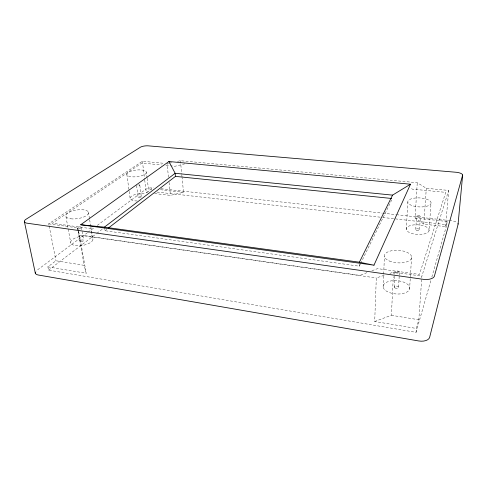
<?xml version="1.0" encoding="UTF-8"?>
<svg xmlns="http://www.w3.org/2000/svg" width="487" height="487" viewBox="0 0 487 487"><rect width="100%" height="100%" fill="white"/><g stroke="black" fill="none" stroke-linecap="round" stroke-linejoin="round"><path stroke-width="0.37" stroke-dasharray="2.44 1.83" d="M104.37 227.161L104.924 230.71L359.303 266.194L359.345 264.197M177.451 161.355L180.421 160.716L417.256 182.704L426.302 188.292L448.661 190.423L421.888 276.129L418.826 319.758L416.324 328.451L374.698 321.493L376.305 277.974L384.913 275.064M383.129 286.983L384.426 256.345M374.698 321.493L391.39 315.296L393.295 276.695M393.447 273.664L393.52 272.154L421.888 276.129M394.172 287.153L394.787 275.009M394.823 274.254L394.939 271.977M398.603 287.22L399.212 275.831M399.255 275.07L399.419 272.032M406.268 229.505L407.814 202.336M409.591 289.138A13.362 6.66 4.4 0 0 391.725 280.792A13.362 6.66 4.4 0 0 387.993 291.987A13.362 6.66 4.4 0 0 409.591 289.138L411.606 256.619M415.052 217.963L447.072 221.512L445.599 226.625L423.824 224.154L415.052 217.963L417.256 182.704M415.721 229.535L416.58 216.064M419.526 229.596L420.421 216.112M47.884 266.846L86.187 273.25L84.172 265.354L55.95 260.764L47.884 266.846L48.554 270.151L416.056 332.335L416.324 328.451M423.824 224.154L426.302 188.292M429.004 230.893A11.463 4.821 3.6 0 0 413.353 224.945A11.463 4.821 3.6 0 0 410.638 233.084A11.463 4.821 3.6 0 0 429.004 230.893L431.001 203.542A11.688 4.505 3 0 0 415.009 198.045A11.688 4.505 3 0 0 412.294 205.666A11.688 4.505 3 0 0 431.001 203.542M445.599 226.625L448.661 190.423M431.847 277.048L446.798 224.677L447.072 221.512M416.056 332.335L431.013 279.958M359.303 266.194L360.301 264.149M360.636 263.467L392.394 198.556M104.924 230.71L106.72 229.328M48.554 270.151L96.249 233.803M96.852 233.34L102.891 228.744M144.706 179.928L146.277 192.627L151.457 188.719L152.948 188.883M87.514 232.646L36.902 270.346A7.95 3.427 -11.8 0 0 35.874 271.302M88.123 232.196L94.222 227.654M97.272 225.384L145.443 189.498A5.99 2.192 -6.2 0 1 153.521 187.897M49.023 225.317L48.737 223.837L142.393 161.252L164.058 163.315M366.942 272.677L359.863 275.399L91.988 236.743L90.874 228.628L52.255 223.241L141.82 163.066L161.416 164.953M371.898 270.778L377.565 268.605L419.435 274.443L445.721 192.353L412.312 189.133L410.511 187.793M389.935 273.365L393.52 272.154M184.871 163.839L174.985 166.262L170.462 165.823M154.586 193.57L170.456 195.372L183.52 192.274L182.12 177.998M168.532 163.279L167.047 163.602L168.508 177.219M169.275 163.121L172.246 162.475M165.939 165.391L169.707 165.757M161.063 188.731L382.173 213.123M382.922 213.203L395.754 214.621M396.509 214.7L448.576 220.447M449.331 220.532L451.595 220.781A7.275 2.946 4.6 0 1 457.001 222.522M160.406 189.711L183.52 192.274M157.07 192.073L381.911 217.372M382.666 217.458L446.798 224.677M146.277 192.627L147.786 192.797M48.737 223.837L77.591 227.879L78.358 230.771M78.553 231.495L79.515 235.111L376.305 277.974M391.39 315.296L418.826 319.758M49.169 226.053L55.95 260.764M65.94 216.557L70.792 243.183M77.695 228.026L77.95 229.487M78.078 230.217L79.996 241.168M77.591 227.879L78.121 230.881M78.249 231.629L84.172 265.354M79.515 235.111L86.187 273.25M81.39 227.246L83.654 240.371M88.36 211.979L89.523 218.973M89.645 219.71L90.74 226.333M90.862 227.064L92.938 239.574A11.298 4.639 -9.6 0 1 75.619 245.618A11.298 4.639 -9.6 0 1 76.824 237.339A11.298 4.639 -9.6 0 1 92.938 239.574M126.845 174.291L129.067 190.697M129.171 191.446L130.078 198.154M136.585 185.504L138.119 197.326M139.818 185.212L141.327 197.034A1.613 0.603 -6.7 0 1 138.886 197.783A1.613 0.603 -6.7 0 1 138.953 196.73A1.613 0.603 -6.7 0 1 141.327 197.034M142.393 161.252L144.609 179.179M146.429 172.398A9.85 3.354 -6.4 0 1 131.813 176.799A9.85 3.354 -6.4 0 1 131.667 170.967A9.85 3.354 -6.4 0 1 146.429 172.398L147.068 177.609M147.159 178.352L148.791 191.744M151.457 188.719L151.621 190.1M169.08 182.515L170.456 195.372M180.421 160.716L181.748 174.243M181.821 174.991L182.047 177.244M137.194 200.985A9.685 3.61 -6.7 0 1 131.155 196.425A9.685 3.61 -6.7 0 1 145.85 193.814M138.661 184.756A1.625 0.578 -6.5 0 1 139.58 185.529A1.625 0.578 -6.5 0 1 137.024 185.882M416.397 230.12A1.911 0.804 3.6 0 0 419.502 229.809A1.911 0.804 3.6 0 0 416.969 228.78A1.911 0.804 3.6 0 0 416.397 230.12M417.262 216.63A1.93 0.779 3.3 0 0 420.397 216.319A1.93 0.779 3.3 0 0 417.84 215.327A1.93 0.779 3.3 0 0 417.262 216.63M389.423 261.038A13.66 6.27 3.6 0 0 411.503 258.262A13.66 6.27 3.6 0 0 393.186 250.482A13.66 6.27 3.6 0 0 389.423 261.038M394.957 287.957A2.228 1.108 4.4 0 0 398.573 287.513A2.228 1.108 4.4 0 0 395.633 286.1A2.228 1.108 4.4 0 0 394.957 287.957M395.73 272.757A2.252 1.077 4 0 0 399.389 272.318A2.252 1.077 4 0 0 396.412 270.955A2.252 1.077 4 0 0 395.73 272.757M70.822 218.815A11.511 4.334 -9 0 0 88.543 213.087A11.511 4.334 -9 0 0 72.161 211.066A11.511 4.334 -9 0 0 70.822 218.815M80.781 241.564A1.881 0.773 -9.6 0 0 83.685 240.572A1.881 0.773 -9.6 0 0 81.019 240.182A1.881 0.773 -9.6 0 0 80.781 241.564M78.48 228.409A1.899 0.749 -9.3 0 0 81.414 227.441A1.899 0.749 -9.3 0 0 78.73 227.07A1.899 0.749 -9.3 0 0 78.48 228.409"/><path stroke-width="0.73" d="M458.084 224.063L462.65 175.052A7.53 2.587 3.3 0 0 456.849 172.331L147.823 145.808A6.167 1.905 -5.7 0 0 140.652 147.062L25.519 219.588A8.249 3.032 -10.3 0 0 26.645 223.143L424.36 279.477A10.124 4.809 5.2 0 0 434.258 276.604L462.65 175.052M373.967 265.19L410.492 184.208L168.928 161.52L80.708 224.744L373.967 265.19L359.394 262.201L104.37 227.161L80.708 224.744M359.394 262.201L392.552 195.129L410.492 184.208M108.51 227.946L175.466 176.379L391.639 198.477M104.37 227.161L175.15 173.293L392.552 195.129M168.928 161.52L175.15 173.293L175.466 176.379M24.399 221.695L35.326 273.189M457.993 223.667A7.275 2.946 4.6 0 1 458.048 224.446L429.637 337.339A9.679 5.339 7.2 0 1 418.637 340.949L38.321 275.015A7.95 3.427 -11.8 0 1 35.338 272.276"/></g></svg>
